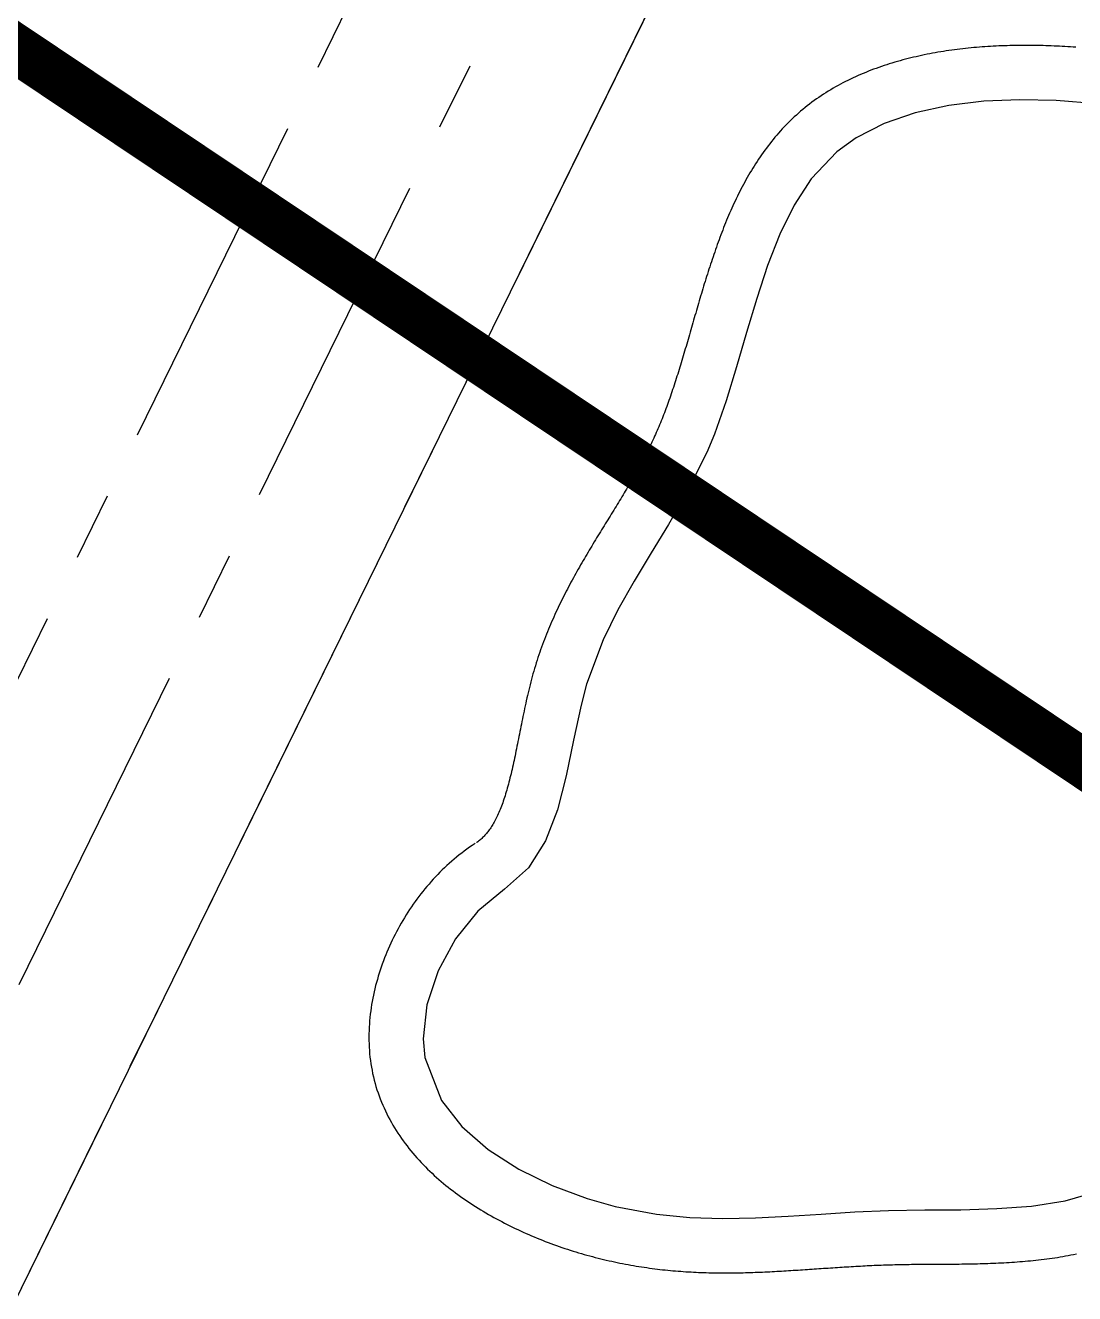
# Model space of a CAD drawing. Extents: x -4 to 1079, y -4 to 725.
# Drawn here: x 202.5 to 394.6, y 357.5 to 589.8 of the extents above; entities that cross this region are included whole.
import ezdxf

# ---------------------------------------------------------------- set-up
doc = ezdxf.new("R2010")
doc.units = 0
for name, pattern in [('1', [125, 62.5, -12.5, 12.5, -12.5, 12.5, -12.5]), ('11', [18.750984, 12.500656, -6.250328]), ('14', [89.224617, 44.612309, -44.612309]), ('2', [100, 62.5, -12.5, 12.5, -12.5]), ('9', [114.148686, 57.074345, -11.414868, 11.414868, -11.414868, 11.414868, -11.414868])]:
    doc.linetypes.add(name, pattern=pattern)
doc.layers.get('0').update_dxf_attribs({"linetype": 'CONTINUOUS'})
for name, color, linetype in [('CL', 7, 'CONTINUOUS'), ('EASEMENT', 7, 'CONTINUOUS'), ('PL', 7, 'CONTINUOUS'), ('POND', 7, 'CONTINUOUS'), ('ROW', 7, 'CONTINUOUS')]:
    doc.layers.add(name, color=color, linetype=linetype)

msp = doc.modelspace()

# ---------------------------------------------------------------- linework, layer by layer
at = {"color": 7, "linetype": '14', "const_width": 8.92}
msp.add_lwpolyline([(0, 720.05), (1074.87, 0)], dxfattribs=at)
msp.add_lwpolyline([(0, 720.05), (1074.87, 0)], dxfattribs=at)
at = {"layer": 'CL', "color": 7, "linetype": '2'}
msp.add_lwpolyline([(25.12, 55.01), (345.15, 707.21)], dxfattribs=at)
at = {"layer": 'EASEMENT', "color": 7, "linetype": '11'}
for points in [[(394.87, 585.81), (394.37, 585.85), (393.88, 585.88), (393.38, 585.91), (392.88, 585.94), (392.38, 585.97), (391.88, 586), (391.38, 586.02), (390.88, 586.04), (390.38, 586.06), (389.88, 586.08), (389.38, 586.1), (388.87, 586.11), (388.37, 586.12), (387.86, 586.13), (387.36, 586.14), (386.85, 586.15), (386.35, 586.15), (385.84, 586.15), (385.34, 586.15), (384.83, 586.15), (384.32, 586.15), (383.81, 586.14), (383.31, 586.13), (382.8, 586.12), (382.29, 586.1), (381.78, 586.09), (381.27, 586.07), (380.76, 586.05), (380.26, 586.02), (379.75, 586), (379.24, 585.97), (378.73, 585.94), (378.22, 585.9), (377.71, 585.87), (377.2, 585.83), (376.7, 585.78), (376.19, 585.74), (375.68, 585.69), (375.17, 585.64), (374.67, 585.59), (374.16, 585.53), (373.65, 585.47), (373.15, 585.41), (372.64, 585.34), (372.14, 585.28), (371.63, 585.21), (371.13, 585.13), (370.63, 585.05), (370.12, 584.97), (369.62, 584.89), (369.12, 584.8), (368.62, 584.71), (368.12, 584.62), (367.62, 584.52), (367.12, 584.42), (366.62, 584.31), (366.12, 584.2), (365.63, 584.09), (365.13, 583.98), (364.64, 583.86), (364.14, 583.74), (363.65, 583.61), (363.16, 583.48), (362.67, 583.35), (362.18, 583.21), (361.69, 583.07), (361.2, 582.92), (360.71, 582.77), (360.23, 582.61), (359.75, 582.46), (359.26, 582.29), (358.78, 582.12), (358.3, 581.95), (357.83, 581.78), (357.35, 581.6), (356.88, 581.41), (356.4, 581.22), (355.93, 581.02), (355.46, 580.83), (354.99, 580.62), (354.53, 580.41), (354.06, 580.2), (353.6, 579.98), (353.14, 579.75), (352.68, 579.52), (352.22, 579.29), (351.77, 579.05), (351.32, 578.8), (350.87, 578.55), (350.42, 578.29), (349.98, 578.03), (349.54, 577.77), (349.1, 577.49), (348.66, 577.21), (348.23, 576.93), (347.8, 576.64), (347.37, 576.34), (346.95, 576.04), (346.52, 575.73), (346.11, 575.41), (345.69, 575.09), (345.28, 574.77), (344.88, 574.43), (344.47, 574.1), (344.08, 573.75), (343.69, 573.4), (343.3, 573.05), (342.92, 572.7), (342.55, 572.33), (342.18, 571.97), (341.82, 571.6), (341.46, 571.23), (341.11, 570.86), (340.77, 570.48), (340.43, 570.1), (340.09, 569.71), (339.76, 569.33), (339.44, 568.94), (339.12, 568.54), (338.81, 568.15), (338.5, 567.75), (338.2, 567.35), (337.9, 566.94), (337.61, 566.54), (337.32, 566.13), (337.04, 565.72), (336.76, 565.31), (336.49, 564.9), (336.22, 564.48), (335.95, 564.06), (335.69, 563.65), (335.44, 563.22), (335.19, 562.8), (334.94, 562.38), (334.7, 561.95), (334.46, 561.53), (334.22, 561.1), (333.99, 560.67), (333.76, 560.24), (333.54, 559.81), (333.32, 559.37), (333.1, 558.94), (332.88, 558.51), (332.67, 558.07), (332.47, 557.63), (332.26, 557.19), (332.06, 556.76), (331.86, 556.32), (331.67, 555.88), (331.47, 555.43), (331.28, 554.99), (331.1, 554.55), (330.91, 554.11), (330.73, 553.66), (330.55, 553.22), (330.37, 552.77), (330.2, 552.33), (330.03, 551.88), (329.86, 551.44), (329.69, 550.99), (329.52, 550.54), (329.36, 550.09), (329.2, 549.65), (329.04, 549.2), (328.88, 548.75), (328.73, 548.3), (328.57, 547.85), (328.42, 547.4), (328.27, 546.95), (328.12, 546.51), (327.97, 546.06), (327.82, 545.61), (327.68, 545.16), (327.53, 544.71), (327.39, 544.26), (327.25, 543.81), (327.11, 543.36), (326.97, 542.91), (326.83, 542.47), (326.7, 542.02), (326.56, 541.57), (326.43, 541.12), (326.29, 540.68), (326.16, 540.23), (326.03, 539.78), (325.9, 539.34), (325.76, 538.89), (325.63, 538.45), (325.5, 538), (325.38, 537.56), (325.25, 537.11), (325.12, 536.67), (324.99, 536.23), (324.86, 535.79), (324.74, 535.35), (324.61, 534.91), (324.48, 534.47), (324.36, 534.03), (324.23, 533.6), (324.11, 533.16), (323.98, 532.73), (323.86, 532.29), (323.73, 531.86), (323.6, 531.43), (323.48, 531), (323.35, 530.57), (323.23, 530.14), (323.1, 529.72), (322.97, 529.29), (322.85, 528.87), (322.72, 528.44), (322.59, 528.02), (322.47, 527.6), (322.34, 527.19), (322.21, 526.77), (322.08, 526.35), (321.95, 525.94), (321.82, 525.53), (321.69, 525.12), (321.56, 524.71), (321.43, 524.31), (321.3, 523.9), (321.17, 523.5), (321.03, 523.1), (320.9, 522.7), (320.77, 522.31), (320.63, 521.91), (320.49, 521.52), (320.36, 521.13), (320.22, 520.75), (320.08, 520.36), (319.94, 519.98), (319.8, 519.6), (319.66, 519.22), (319.52, 518.84), (319.37, 518.47), (319.23, 518.1), (319.08, 517.73), (318.94, 517.37), (318.79, 517.01), (318.64, 516.65), (318.49, 516.29), (318.34, 515.94), (318.19, 515.58), (318.03, 515.23), (317.88, 514.88), (317.72, 514.54), (317.56, 514.19), (317.4, 513.84), (317.23, 513.49), (317.07, 513.15), (316.9, 512.8), (316.73, 512.46), (316.56, 512.11), (316.39, 511.77), (316.21, 511.42), (316.03, 511.08), (315.85, 510.73), (315.67, 510.39), (315.49, 510.04), (315.31, 509.7), (315.12, 509.35), (314.93, 509.01), (314.74, 508.66), (314.55, 508.32), (314.36, 507.97), (314.17, 507.63), (313.97, 507.28), (313.77, 506.94), (313.57, 506.59), (313.37, 506.25), (313.17, 505.9), (312.97, 505.55), (312.77, 505.2), (312.56, 504.86), (312.35, 504.51), (312.15, 504.16), (311.94, 503.81), (311.73, 503.46), (311.52, 503.11), (311.3, 502.76), (311.09, 502.41), (310.88, 502.06), (310.66, 501.7), (310.44, 501.35), (310.23, 500.99), (310.01, 500.64), (309.79, 500.28), (309.57, 499.92), (309.35, 499.57), (309.13, 499.21), (308.91, 498.85), (308.68, 498.49), (308.46, 498.12), (308.24, 497.76), (308.01, 497.39), (307.79, 497.03), (307.56, 496.66), (307.34, 496.29), (307.11, 495.92), (306.89, 495.55), (306.66, 495.18), (306.44, 494.81), (306.21, 494.43), (305.99, 494.05), (305.76, 493.67), (305.53, 493.3), (305.31, 492.91), (305.08, 492.53), (304.86, 492.15), (304.63, 491.76), (304.41, 491.37), (304.18, 490.98), (303.96, 490.59), (303.73, 490.19), (303.51, 489.8), (303.29, 489.4), (303.07, 489), (302.85, 488.6), (302.63, 488.2), (302.41, 487.79), (302.19, 487.38), (301.97, 486.97), (301.75, 486.56), (301.54, 486.15), (301.32, 485.73), (301.11, 485.31), (300.9, 484.89), (300.69, 484.46), (300.48, 484.04), (300.27, 483.61), (300.07, 483.18), (299.86, 482.75), (299.66, 482.31), (299.46, 481.87), (299.26, 481.43), (299.06, 480.99), (298.86, 480.54), (298.67, 480.09), (298.48, 479.64), (298.29, 479.18), (298.1, 478.73), (297.91, 478.27), (297.73, 477.8), (297.55, 477.34), (297.37, 476.87), (297.2, 476.4), (297.02, 475.92), (296.85, 475.45), (296.69, 474.97), (296.52, 474.48), (296.36, 474), (296.2, 473.51), (296.04, 473.02), (295.89, 472.52), (295.74, 472.02), (295.6, 471.52), (295.45, 471.03), (295.31, 470.53), (295.18, 470.03), (295.05, 469.54), (294.92, 469.04), (294.8, 468.55), (294.68, 468.06), (294.56, 467.57), (294.45, 467.08), (294.33, 466.6), (294.22, 466.11), (294.12, 465.63), (294.01, 465.15), (293.91, 464.67), (293.81, 464.19), (293.71, 463.71), (293.61, 463.24), (293.51, 462.77), (293.42, 462.3), (293.32, 461.83), (293.23, 461.37), (293.14, 460.91), (293.05, 460.45), (292.96, 459.99), (292.87, 459.54), (292.78, 459.09), (292.69, 458.64), (292.6, 458.19), (292.51, 457.75), (292.42, 457.31), (292.34, 456.88), (292.25, 456.45), (292.16, 456.02), (292.07, 455.59), (291.98, 455.17), (291.89, 454.76), (291.8, 454.34), (291.71, 453.93), (291.62, 453.53), (291.52, 453.13), (291.43, 452.73), (291.34, 452.34), (291.24, 451.95), (291.15, 451.57), (291.05, 451.19), (290.95, 450.82), (290.85, 450.45), (290.75, 450.09), (290.65, 449.74), (290.54, 449.38), (290.44, 449.04), (290.33, 448.7), (290.23, 448.36), (290.12, 448.04), (290.01, 447.71), (289.9, 447.4), (289.79, 447.09), (289.67, 446.78), (289.56, 446.49), (289.44, 446.2), (289.33, 445.91), (289.21, 445.64), (289.09, 445.36), (288.97, 445.1), (288.85, 444.84), (288.72, 444.59), (288.6, 444.35), (288.48, 444.11), (288.35, 443.88), (288.23, 443.66), (288.1, 443.44), (287.97, 443.23), (287.84, 443.03), (287.71, 442.83), (287.58, 442.64), (287.45, 442.45), (287.32, 442.27), (287.19, 442.1), (287.05, 441.93), (286.92, 441.77), (286.78, 441.61), (286.65, 441.46), (286.51, 441.31), (286.37, 441.16), (286.23, 441.02), (286.09, 440.89), (285.94, 440.76), (285.8, 440.63), (285.64, 440.5), (285.49, 440.38), (285.33, 440.26), (285.18, 440.15), (285.11, 440.1), (285.11, 440.1)], [(284.84, 439.92), (284.34, 439.59), (283.84, 439.26), (283.35, 438.91), (282.87, 438.56), (282.4, 438.2), (281.93, 437.84), (281.47, 437.47), (281.01, 437.09), (280.56, 436.7), (280.12, 436.31), (279.68, 435.91), (279.25, 435.51), (278.83, 435.1), (278.41, 434.68), (278, 434.26), (277.59, 433.84), (277.19, 433.4), (276.8, 432.97), (276.41, 432.52), (276.03, 432.08), (275.65, 431.62), (275.28, 431.17), (274.92, 430.7), (274.56, 430.24), (274.21, 429.77), (273.86, 429.29), (273.52, 428.81), (273.19, 428.32), (272.86, 427.84), (272.54, 427.34), (272.23, 426.85), (271.92, 426.35), (271.61, 425.84), (271.32, 425.33), (271.03, 424.82), (270.74, 424.31), (270.47, 423.79), (270.19, 423.26), (269.93, 422.74), (269.67, 422.21), (269.42, 421.68), (269.18, 421.14), (268.94, 420.6), (268.71, 420.06), (268.48, 419.52), (268.27, 418.97), (268.06, 418.42), (267.85, 417.86), (267.66, 417.31), (267.47, 416.75), (267.29, 416.19), (267.11, 415.62), (266.95, 415.05), (266.79, 414.49), (266.64, 413.91), (266.49, 413.34), (266.36, 412.76), (266.23, 412.18), (266.11, 411.6), (266.01, 411.02), (265.9, 410.43), (265.81, 409.85), (265.73, 409.26), (265.65, 408.66), (265.59, 408.07), (265.53, 407.47), (265.49, 406.88), (265.45, 406.28), (265.42, 405.68), (265.41, 405.08), (265.4, 404.47), (265.41, 403.87), (265.42, 403.26), (265.45, 402.65), (265.49, 402.05), (265.54, 401.44), (265.6, 400.83), (265.67, 400.22), (265.76, 399.61), (265.86, 399), (265.97, 398.39), (266.09, 397.78), (266.23, 397.18), (266.38, 396.59), (266.53, 396), (266.7, 395.42), (266.88, 394.84), (267.07, 394.26), (267.28, 393.7), (267.49, 393.14), (267.71, 392.58), (267.94, 392.03), (268.18, 391.49), (268.43, 390.95), (268.69, 390.42), (268.95, 389.89), (269.23, 389.38), (269.51, 388.86), (269.8, 388.36), (270.1, 387.86), (270.41, 387.37), (270.72, 386.88), (271.04, 386.4), (271.37, 385.92), (271.7, 385.46), (272.04, 384.99), (272.39, 384.54), (272.74, 384.09), (273.1, 383.65), (273.47, 383.21), (273.84, 382.78), (274.21, 382.35), (274.59, 381.93), (274.98, 381.52), (275.36, 381.11), (275.76, 380.71), (276.16, 380.31), (276.56, 379.92), (276.97, 379.53), (277.38, 379.15), (277.8, 378.78), (278.22, 378.41), (278.64, 378.04), (279.07, 377.68), (279.5, 377.32), (279.94, 376.97), (280.37, 376.63), (280.82, 376.29), (281.26, 375.95), (281.71, 375.62), (282.16, 375.3), (282.61, 374.97), (283.07, 374.66), (283.53, 374.34), (283.99, 374.04), (284.46, 373.73), (284.92, 373.43), (285.39, 373.14), (285.87, 372.85), (286.34, 372.56), (286.82, 372.28), (287.29, 372), (287.78, 371.72), (288.26, 371.45), (288.74, 371.19), (289.23, 370.93), (289.72, 370.67), (290.21, 370.41), (290.7, 370.16), (291.19, 369.92), (291.69, 369.68), (292.18, 369.44), (292.68, 369.2), (293.18, 368.97), (293.68, 368.75), (294.18, 368.52), (294.68, 368.3), (295.18, 368.09), (295.69, 367.88), (296.19, 367.67), (296.7, 367.46), (297.2, 367.26), (297.71, 367.06), (298.22, 366.87), (298.72, 366.68), (299.23, 366.49), (299.74, 366.31), (300.25, 366.13), (300.76, 365.96), (301.27, 365.78), (301.78, 365.62), (302.29, 365.45), (302.79, 365.29), (303.3, 365.13), (303.81, 364.98), (304.32, 364.83), (304.83, 364.68), (305.34, 364.53), (305.84, 364.39), (306.35, 364.26), (306.86, 364.12), (307.36, 363.99), (307.87, 363.87), (308.37, 363.74), (308.88, 363.62), (309.38, 363.51), (309.88, 363.4), (310.38, 363.29), (310.88, 363.18), (311.38, 363.08), (311.87, 362.98), (312.37, 362.89), (312.86, 362.79), (313.36, 362.7), (313.85, 362.62), (314.34, 362.54), (314.83, 362.46), (315.32, 362.38), (315.8, 362.31), (316.29, 362.24), (316.78, 362.17), (317.26, 362.1), (317.74, 362.04), (318.23, 361.98), (318.71, 361.93), (319.19, 361.87), (319.67, 361.82), (320.14, 361.77), (320.62, 361.73), (321.09, 361.68), (321.57, 361.64), (322.04, 361.6), (322.51, 361.57), (322.98, 361.53), (323.45, 361.5), (323.92, 361.47), (324.39, 361.45), (324.86, 361.42), (325.32, 361.4), (325.78, 361.38), (326.25, 361.36), (326.71, 361.35), (327.17, 361.33), (327.63, 361.32), (328.09, 361.31), (328.55, 361.3), (329, 361.29), (329.46, 361.29), (329.91, 361.29), (330.37, 361.28), (330.82, 361.28), (331.27, 361.28), (331.72, 361.29), (332.17, 361.29), (332.62, 361.3), (333.07, 361.3), (333.51, 361.31), (333.96, 361.32), (334.4, 361.33), (334.85, 361.35), (335.29, 361.36), (335.73, 361.37), (336.17, 361.39), (336.61, 361.4), (337.05, 361.42), (337.49, 361.44), (337.93, 361.46), (338.37, 361.48), (338.8, 361.5), (339.24, 361.52), (339.68, 361.55), (340.11, 361.57), (340.54, 361.59), (340.98, 361.62), (341.41, 361.64), (341.84, 361.67), (342.27, 361.69), (342.7, 361.72), (343.13, 361.75), (343.56, 361.77), (343.99, 361.8), (344.42, 361.83), (344.84, 361.86), (345.27, 361.89), (345.7, 361.91), (346.12, 361.94), (346.55, 361.97), (346.97, 362), (347.4, 362.03), (347.82, 362.06), (348.25, 362.09), (348.67, 362.12), (349.09, 362.15), (349.52, 362.17), (349.94, 362.2), (350.36, 362.23), (350.78, 362.26), (351.21, 362.29), (351.63, 362.31), (352.05, 362.34), (352.47, 362.37), (352.89, 362.39), (353.31, 362.42), (353.73, 362.45), (354.15, 362.47), (354.57, 362.5), (354.99, 362.52), (355.42, 362.54), (355.84, 362.56), (356.26, 362.59), (356.68, 362.61), (357.1, 362.63), (357.52, 362.65), (357.94, 362.67), (358.36, 362.68), (358.78, 362.7), (359.2, 362.72), (359.63, 362.73), (360.05, 362.75), (360.47, 362.76), (360.89, 362.77), (361.32, 362.78), (361.74, 362.79), (362.17, 362.8), (362.6, 362.81), (363.04, 362.82), (363.47, 362.83), (363.91, 362.83), (364.35, 362.84), (364.79, 362.85), (365.24, 362.85), (365.68, 362.85), (366.13, 362.86), (366.58, 362.86), (367.03, 362.87), (367.48, 362.87), (367.94, 362.87), (368.39, 362.87), (368.85, 362.88), (369.31, 362.88), (369.77, 362.88), (370.23, 362.88), (370.7, 362.89), (371.16, 362.89), (371.63, 362.89), (372.1, 362.9), (372.57, 362.9), (373.04, 362.91), (373.51, 362.91), (373.98, 362.92), (374.45, 362.92), (374.93, 362.93), (375.41, 362.94), (375.88, 362.95), (376.36, 362.96), (376.84, 362.97), (377.32, 362.98), (377.8, 362.99), (378.28, 363.01), (378.76, 363.02), (379.25, 363.04), (379.73, 363.06), (380.22, 363.08), (380.7, 363.1), (381.19, 363.12), (381.67, 363.15), (382.16, 363.18), (382.65, 363.2), (383.14, 363.23), (383.63, 363.27), (384.12, 363.3), (384.61, 363.34), (385.1, 363.38), (385.59, 363.42), (386.08, 363.46), (386.57, 363.51), (387.06, 363.56), (387.56, 363.61), (388.05, 363.66), (388.54, 363.72), (389.04, 363.78), (389.53, 363.84), (390.02, 363.91), (390.52, 363.98), (391.01, 364.05), (391.51, 364.13), (392, 364.21), (392.49, 364.29), (392.99, 364.38), (393.48, 364.47), (393.98, 364.57), (394.47, 364.67), (394.97, 364.77)]]:
    msp.add_lwpolyline(points, dxfattribs=at)
at = {"layer": 'PL', "color": 7}
msp.add_lwpolyline([(796.48, 441.42), (605.99, 53.21), (384.29, 61.56), (383.34, 1.88), (283.87, 3.05), (65.1, 80.03), (349.94, 660.53), (796.48, 441.42)], dxfattribs=at)
at = {"layer": 'POND', "color": 7}
for points in [[(398.8, 575.47), (391.26, 576.07), (384.61, 576.2), (378.01, 575.91), (371.59, 575.13), (365.47, 573.8), (359.77, 571.85), (354.62, 569.21), (351.11, 566.68), (346.4, 561.7), (343.27, 556.91), (340.65, 551.58), (338.4, 545.84), (336.42, 539.8), (334.58, 533.57), (332.75, 527.28), (330.83, 521.03), (328.68, 514.96), (327.3, 511.6), (323.35, 503.67), (320.28, 498.38), (317.11, 493.2), (313.97, 488.02), (310.99, 482.74), (308.29, 477.26), (305.27, 469.16), (304.25, 465.3), (302.87, 458.85), (301.55, 452.37), (299.96, 446.14), (297.76, 440.42), (294.62, 435.47), (290.22, 431.55)], [(290.22, 431.55), (285.36, 427.57), (281.24, 422.47), (278.06, 416.63), (276.03, 410.4), (275.35, 404.15), (275.65, 400.76), (278.69, 392.89), (282.44, 388.1), (287.25, 383.89), (292.86, 380.28), (298.99, 377.28), (305.39, 374.9), (310.51, 373.46), (318.05, 372.03), (324.17, 371.43), (330.19, 371.23), (336.18, 371.34), (342.18, 371.65), (348.24, 372.06), (354.4, 372.45), (360.58, 372.72), (367.24, 372.81), (373.83, 372.86), (380.38, 373.05), (386.77, 373.53), (392.89, 374.5), (398.59, 376.12)]]:
    msp.add_lwpolyline(points, dxfattribs=at)
at = {"layer": 'ROW', "color": 7, "linetype": '1'}
msp.add_lwpolyline([(2.8, 65.96), (322.82, 718.16)], dxfattribs=at)
at = {"layer": 'ROW', "color": 7, "linetype": '9'}
msp.add_lwpolyline([(367.47, 696.25), (142.37, 237.5)], dxfattribs=at)

doc.saveas('drawing.dxf')
